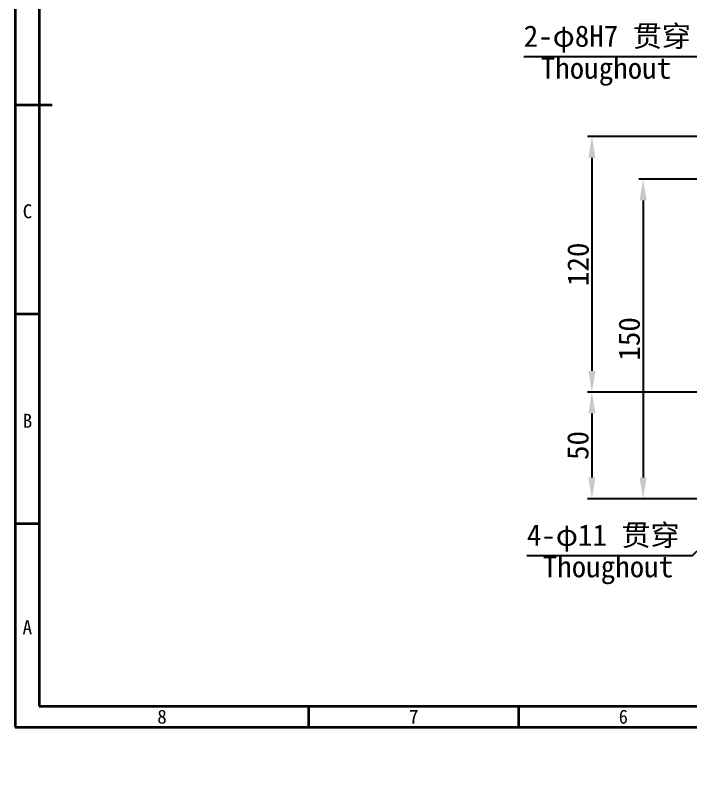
# Model space of a CAD drawing. Header units: inches. Extents: x 205 to 4949, y 179 to 2281.
# Drawn here: x 4122.4 to 4439.1, y 898.9 to 1257.1 of the extents above; entities that cross this region are included whole.
import ezdxf

# ---------------------------------------------------------------- set-up
doc = ezdxf.new("R2010")
doc.units = ezdxf.units.IN
doc.header["$MEASUREMENT"] = 0
doc.layers.add('PDF_Geomertry', color=7, linetype='Continuous')
doc.layers.add('PDF_Text', color=7, linetype='Continuous')
doc.styles.get("Standard").update_dxf_attribs({"font": ''})
doc.styles.add('宋体', font='')
doc.styles.get('Standard').set_extended_font_data('SimSun')
doc.styles.get('宋体').set_extended_font_data('SimSun')
doc.dimstyles.new('ISO-25', dxfattribs={"dimtxt": 2.5, "dimasz": 2.5, "dimexe": 1.25, "dimexo": 0.625, "dimtad": 1, "dimtxsty": 'Standard', "dimcen": 2.5, "dimadec": 0, "dimazin": 0, "dimtfac": 1, "dimtmove": 0, "dimatfit": 3, "dimfxl": 1, "dimarcsym": 0})

# ---------------------------------------------------------------- blocks, each defined once
blk = doc.blocks.new('*D67')
at = {"color": 0, "lineweight": -2}
for p, q in [((4609.31, 1180.26), (4414.81, 1180.26)), ((4416.81, 1170.26), (4416.81, 1040.26)), ((4609.31, 1030.26), (4414.81, 1030.26))]:
    blk.add_line(p, q, dxfattribs=at)
at = {"color": 0}
for points in [[(4418.48, 1170.26), (4415.14, 1170.26), (4416.81, 1180.26)], [(4415.14, 1040.26), (4418.48, 1040.26), (4416.81, 1030.26)]]:
    blk.add_solid(points, dxfattribs=at)
at = {"layer": 'Defpoints', "color": 0}
for p in [(4609.31, 1180.26), (4416.81, 1030.26), (4609.31, 1030.26)]:
    blk.add_point(p, dxfattribs=at)
at = {"color": 0, "insert": (4405.29, 1105.26), "char_height": 40, "attachment_point": 2, "rotation": 90}
blk.add_mtext('{\\fSimSun|b1|i0|c134|p2;\\H0.25x;150}', dxfattribs=at)
blk = doc.blocks.new('*D68')
at = {"color": 0, "lineweight": -2}
for p, q in [((4610.81, 1200.26), (4390.81, 1200.26)), ((4392.81, 1190.26), (4392.81, 1090.26)), ((4484.81, 1080.26), (4390.81, 1080.26))]:
    blk.add_line(p, q, dxfattribs=at)
at = {"color": 0}
for points in [[(4394.48, 1190.26), (4391.14, 1190.26), (4392.81, 1200.26)], [(4391.14, 1090.26), (4394.48, 1090.26), (4392.81, 1080.26)]]:
    blk.add_solid(points, dxfattribs=at)
at = {"layer": 'Defpoints', "color": 0}
for p in [(4610.81, 1200.26), (4392.81, 1080.26), (4484.81, 1080.26)]:
    blk.add_point(p, dxfattribs=at)
at = {"color": 0, "insert": (4381.29, 1140.26), "char_height": 40, "attachment_point": 2, "rotation": 90}
blk.add_mtext('{\\fSimSun|b1|i0|c134|p2;\\H0.25x;120}', dxfattribs=at)
blk = doc.blocks.new('*D69')
at = {"color": 0, "lineweight": -2}
for p, q in [((4360.83, 1237.81), (4445.43, 1237.81)), ((4445.43, 1237.81), (4460.26, 1212.36)), ((4469.32, 1196.81), (4465.3, 1203.72)), ((4474.36, 1188.16), (4479.39, 1179.52))]:
    blk.add_line(p, q, dxfattribs=at)
at = {"color": 0}
for points in [[(4458.82, 1211.52), (4461.7, 1213.2), (4465.3, 1203.72)], [(4475.8, 1189), (4472.92, 1187.33), (4469.32, 1196.81)]]:
    blk.add_solid(points, dxfattribs=at)
at = {"layer": 'Defpoints', "color": 0}
for p in [(4465.3, 1203.72), (4469.32, 1196.81)]:
    blk.add_point(p, dxfattribs=at)
at = {"color": 0, "insert": (4360.83, 1252.35), "char_height": 40, "attachment_point": 1}
blk.add_mtext('{\\fSimSun|b1|i0|c134|p2;\\H0.25x;2-φ8H7 贯穿}', dxfattribs=at)
blk = doc.blocks.new('*D70')
at = {"color": 0, "lineweight": -2}
for p, q in [((4478.4, 1041.09), (4485.55, 1048.08)), ((4471.24, 1034.11), (4463.37, 1026.42)), ((4440.05, 1003.63), (4456.22, 1019.43)), ((4362.31, 1003.63), (4440.05, 1003.63))]:
    blk.add_line(p, q, dxfattribs=at)
at = {"color": 0}
for points in [[(4477.23, 1042.29), (4479.56, 1039.9), (4471.24, 1034.11)], [(4457.39, 1018.24), (4455.06, 1020.62), (4463.37, 1026.42)]]:
    blk.add_solid(points, dxfattribs=at)
at = {"layer": 'Defpoints', "color": 0}
for p in [(4471.24, 1034.11), (4463.37, 1026.42)]:
    blk.add_point(p, dxfattribs=at)
at = {"color": 0, "insert": (4362.31, 1018.18), "char_height": 40, "attachment_point": 1}
blk.add_mtext('{\\fSimSun|b1|i0|c134|p2;\\H0.25x;4-φ11 贯穿}', dxfattribs=at)
blk = doc.blocks.new('*D72')
at = {"color": 0, "lineweight": -2}
for p, q in [((4484.81, 1080.26), (4390.81, 1080.26)), ((4392.81, 1070.26), (4392.81, 1040.26)), ((4495.39, 1030.26), (4390.81, 1030.26))]:
    blk.add_line(p, q, dxfattribs=at)
at = {"color": 0}
for points in [[(4394.48, 1070.26), (4391.14, 1070.26), (4392.81, 1080.26)], [(4391.14, 1040.26), (4394.48, 1040.26), (4392.81, 1030.26)]]:
    blk.add_solid(points, dxfattribs=at)
at = {"layer": 'Defpoints', "color": 0}
for p in [(4484.81, 1080.26), (4392.81, 1030.26), (4495.39, 1030.26)]:
    blk.add_point(p, dxfattribs=at)
at = {"color": 0, "insert": (4386.29, 1055.26), "char_height": 40, "attachment_point": 5, "rotation": 90}
blk.add_mtext('{\\fSimSun|b1|i0|c134|p2;\\H0.25x;50}', dxfattribs=at)

msp = doc.modelspace()

# ---------------------------------------------------------------- linework, layer by layer
at = {"layer": 'PDF_Geomertry', "lineweight": 35}
msp.add_lwpolyline([(4122.4057, 923.1246), (4948.7598, 923.1246), (4948.7598, 1215.1073), (4948.7598, 1507.09), (4122.4057, 1507.09)], close=True, dxfattribs=at)
for points in [[(4133.583, 932.906), (4938.9033, 932.906), (4938.9033, 1497.3086), (4133.583, 1497.3086), (4133.583, 932.906)], [(4122.4057, 1215.1073), (4139.6394, 1215.1073)], [(4133.583, 1116.8086), (4122.4057, 1116.8086)], [(4133.583, 1018.4405), (4122.4057, 1018.4405)], [(4260.1198, 923.1246), (4260.1198, 932.906)], [(4358.4771, 923.1246), (4358.4771, 932.906)]]:
    msp.add_lwpolyline(points, dxfattribs=at)

# ---------------------------------------------------------------- texts
at = {"char_height": 10, "attachment_point": 1}
for insert in [(4368.793, 1237.3219), (4369.7299, 1003.3942)]:
    msp.add_mtext('{\\fSimSun|b1|i0|c134|p2;Thoughout}', dxfattribs=dict(at, insert=insert))
at = {"layer": 'PDF_Text', "attachment_point": 7, "style": '宋体'}
for s, insert, char_height in [('C', (4125.8933, 1161.751), 6.5727), ('B', (4125.8933, 1063.5429), 6.5727), ('A', (4125.8235, 966.697), 6.5727), ('8', (4188.9759, 924.6107), 6.5727), ('7', (4307.0352, 924.7221), 6.5727), ('{\\W0.950413;6}', (4405.4224, 924.6107), 6.572738)]:
    msp.add_mtext(s, dxfattribs=dict(at, insert=insert, char_height=char_height))

# ---------------------------------------------------------------- dimensions: what is measured, and where the dimension line sits
for p1, p2, text, picture, middle in [((4469.3226, 1196.8052), (4465.2955, 1203.7177), '{\\fSimSun|b1|i0|c134|p2;\\H0.25x;2-φ8H7 贯穿}', '*D69', (4417.2265, 1237.8086)), ((4471.2433, 1034.1052), (4463.3747, 1026.4185), '{\\fSimSun|b1|i0|c134|p2;\\H0.25x;4-φ11 贯穿}', '*D70', (4416.079, 1003.6308))]:
    dim = msp.add_diameter_dim_2p(p1=p1, p2=p2, text=text, dimstyle='ISO-25', override={"dimtxt": 40, "dimasz": 10, "dimexe": 2, "dimexo": 0, "dimgap": 1.524, "dimtoh": 1, "dimlfac": 5, "dimzin": 0, "dimtxsty": 'Standard', "dimadec": 2, "dimtdec": 3, "dimtix": 1, "dimatfit": 0, "dimtzin": 0})
    dim.commit()
    dim.dimension.update_dxf_attribs({"geometry": picture, "text_midpoint": middle, "dimtype": 163})
for base, p1, p2, text, picture, middle in [((4392.8092, 1080.2617), (4610.8087, 1200.2614), (4484.809, 1080.2617), '{\\fSimSun|b1|i0|c134|p2;\\H0.25x;120}', '*D68', (4392.8092, 1140.2616)), ((4416.8092, 1030.2619), (4609.3087, 1180.2615), (4609.3087, 1030.2619), '{\\fSimSun|b1|i0|c134|p2;\\H0.25x;150}', '*D67', (4416.8092, 1105.2617))]:
    dim = msp.add_linear_dim(base=base, p1=p1, p2=p2, angle=90, text=text, dimstyle='ISO-25', override={"dimtxt": 40, "dimasz": 10, "dimexe": 2, "dimexo": 0, "dimgap": 1.524, "dimlfac": 5, "dimzin": 0, "dimtxsty": 'Standard', "dimadec": 2, "dimtdec": 3, "dimtix": 1, "dimatfit": 0, "dimtzin": 0})
    dim.commit()
    dim.dimension.update_dxf_attribs({"geometry": picture, "text_midpoint": middle, "dimtype": 160})
dim = msp.add_linear_dim(base=(4392.8092, 1030.2619), p1=(4484.809, 1080.2617), p2=(4495.3948, 1030.2619), angle=90, text='{\\fSimSun|b1|i0|c134|p2;\\H0.25x;50}', dimstyle='ISO-25', override={"dimtxt": 40, "dimasz": 10, "dimexe": 2, "dimexo": 0, "dimgap": 1.524, "dimlfac": 5, "dimzin": 0, "dimtxsty": 'Standard', "dimadec": 2, "dimtdec": 3, "dimtix": 1, "dimatfit": 0, "dimtzin": 0})
dim.commit()
dim.dimension.update_dxf_attribs({"geometry": '*D72', "text_midpoint": (4386.2852, 1055.2618)})

doc.saveas('drawing.dxf')
